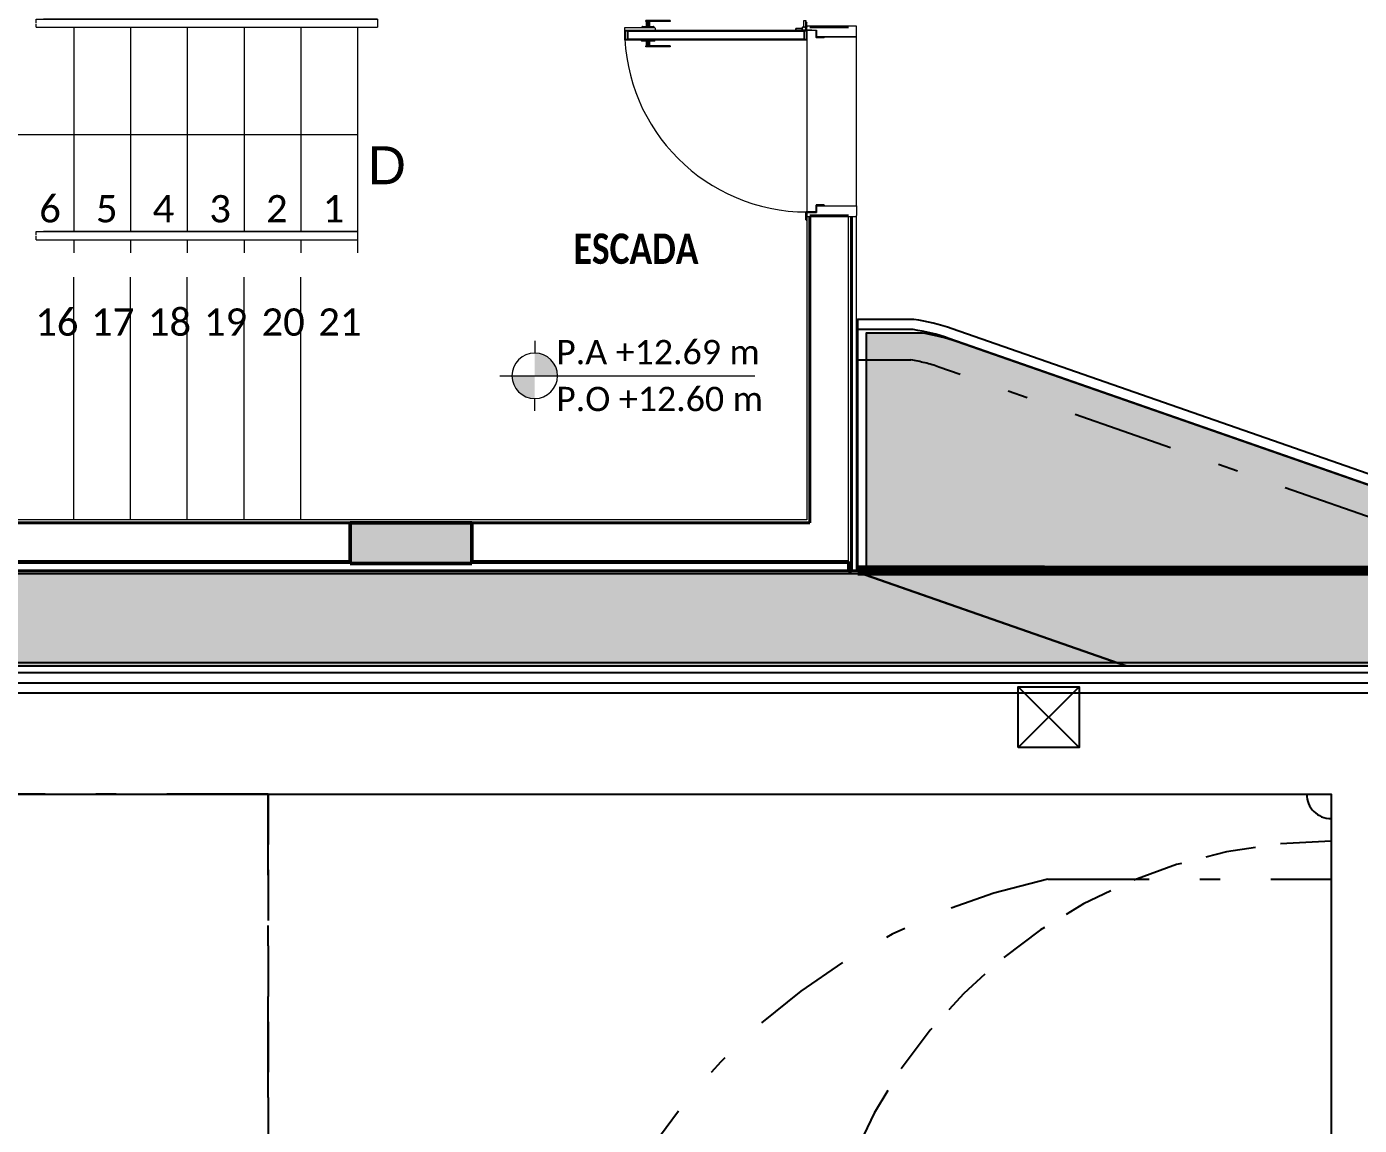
# Model space of a CAD drawing. Extents: x -14.2 to 52.3, y 3.7 to 90.9.
# Drawn here: x 9.29 to 15.87, y 11.84 to 17.27 of the extents above; entities that cross this region are included whole.
import ezdxf

# ---------------------------------------------------------------- set-up
doc = ezdxf.new("R2010")
doc.units = 0
for name, pattern in [('limpo_PINI-PSG-PE-0102-LAZ-R00$0$DAA_Traço Ponto', [10, 5, -2.5, 0, -2.5]), ('limpo_PINI-PSG-PE-0102-LAZ-R00$0$DASHDOT', [1, 0.5, -0.25, 0, -0.25]), ('limpo_PINI-PSG-PE-0102-LAZ-R00$0$HIDDEN', [0.375, 0.25, -0.125]), ('limpo_PINI-PSG-PE-0102-LAZ-R00$0$Projeção', [0.396875, 0.238125, -0.15875])]:
    doc.linetypes.add(name, pattern=pattern)
for name, color, linetype in [('FOR_CONTROL', 2, 'Continuous'), ('limpo_PINI-PSG-PE-0102-LAZ-R00$0$PA_EXTE_1', 1, 'Continuous'), ('limpo_PINI-PSG-PE-0102-LAZ-R00$0$PA_EXTE_2', 2, 'Continuous'), ('limpo_PINI-PSG-PE-0102-LAZ-R00$0$PA_EXTE_3', 3, 'Continuous'), ('limpo_PINI-PSG-PE-0102-LAZ-R00$0$PA_PISO_1', 11, 'Continuous'), ('limpo_PINI-PSG-PE-0102-LAZ-R00$0$PA_PISO_2', 15, 'Continuous'), ('limpo_PINI-PSG-PE-0102-LAZ-R00$0$PA_PROJ_I', 2, 'limpo_PINI-PSG-PE-0102-LAZ-R00$0$DASHDOT'), ('limpo_PINI-PSG-PE-0102-LAZ-R00$0$PA_PROJ_S', 2, 'limpo_PINI-PSG-PE-0102-LAZ-R00$0$HIDDEN'), ('limpo_PINI-PSG-PE-0102-LAZ-R00$0$PA_PROJ_S_AUX', 212, 'limpo_PINI-PSG-PE-0102-LAZ-R00$0$HIDDEN'), ('limpo_PINI-PSG-PE-0102-LAZ-R00$0$QUADROS', 1, 'Continuous'), ('limpo_PINI-PSG-PE-0102-LAZ-R00$0$XR_ARQT', 7, 'Continuous'), ('limpo_PINI-PSG-PE-0102-LAZ-R00$0$XR_ELET', 31, 'Continuous'), ('XR_ARQT', 7, 'Continuous')]:
    doc.layers.add(name, color=color, linetype=linetype)
for name, color, linetype, lineweight in [('limpo_PINI-PSG-PE-0102-LAZ-R00$0$A-AREA-IDEN', 2, 'Continuous', 5), ('limpo_PINI-PSG-PE-0102-LAZ-R00$0$A-DETL', 1, 'Continuous', 5), ('limpo_PINI-PSG-PE-0102-LAZ-R00$0$A-DETL-GENF', 1, 'Continuous', 5), ('limpo_PINI-PSG-PE-0102-LAZ-R00$0$A-DOOR', 31, 'Continuous', 5), ('limpo_PINI-PSG-PE-0102-LAZ-R00$0$A-WALL', 1, 'Continuous', 5), ('limpo_PINI-PSG-PE-0102-LAZ-R00$0$A-WALL-FNSH', 1, 'Continuous', 40), ('limpo_PINI-PSG-PE-0102-LAZ-R00$0$Corrimãos superiores', 7, 'Continuous', 5), ('limpo_PINI-PSG-PE-0102-LAZ-R00$0$G-ANNO-DIMS', 1, 'Continuous', 5), ('limpo_PINI-PSG-PE-0102-LAZ-R00$0$G-ANNO-TEXT', 231, 'Continuous', 5), ('limpo_PINI-PSG-PE-0102-LAZ-R00$0$S-COLS', 52, 'Continuous', 5), ('limpo_PINI-PSG-PE-0102-LAZ-R00$0$S-STRS', 31, 'Continuous', 5), ('limpo_PINI-PSG-PE-0102-LAZ-R00$0$S-STRS-ANNO', 31, 'Continuous', 5), ('limpo_PINI-PSG-PE-0102-LAZ-R00$0$S-STRS-IDEN', 31, 'Continuous', 5)]:
    doc.layers.add(name, color=color, linetype=linetype, lineweight=lineweight)
doc.layers.add('PA_VEGE_AUX2', color=6, linetype='Continuous', plot=False)
doc.layers.add('PA_VEGE_FOR_CLFL', color=7, linetype='Continuous', lineweight=0, true_color=0xb4ae97)
doc.layers.add('PA_VEGE_FOR_DIEN', color=7, linetype='Continuous', lineweight=0, true_color=0xf6e26f)
doc.styles.add('limpo_PINI-PSG-PE-0102-LAZ-R00$0$Arial', font='arial.ttf')
doc.styles.add('limpo_PINI-PSG-PE-0102-LAZ-R00$0$Calibri', font='calibri.ttf', dxfattribs={"height": 0.16})
doc.styles.add('limpo_PINI-PSG-PE-0102-LAZ-R00$0$Calibri_2', font='calibri.ttf', dxfattribs={"height": 0.22})
doc.styles.add('limpo_PINI-PSG-PE-0102-LAZ-R00$0$Calibri_B', font='calibrib.ttf', dxfattribs={"width": 0.8, "height": 150})

# ---------------------------------------------------------------- blocks, each defined once
blk = doc.blocks.new('*U490')
at = {"layer": 'limpo_PINI-PSG-PE-0102-LAZ-R00$0$PA_PROJ_S'}
blk.add_line((0, 7), (0, 3.5467), dxfattribs=at)
blk.add_lwpolyline([(5.25, 7), (5.25, 0), (-5.25, 0), (-5.25, 7), (5.25, 7)], dxfattribs=at)
for centre, radius, start, end in [((5.25, 7), 0.1213, 180, 270), ((5.25, 4.2), 2.5667, 90, 180)]:
    blk.add_arc(centre, radius, start, end, dxfattribs=at)
blk = doc.blocks.new('*U489')
at = {"layer": 'limpo_PINI-PSG-PE-0102-LAZ-R00$0$PA_PISO_2', "linetype": 'limpo_PINI-PSG-PE-0102-LAZ-R00$0$DASHDOT'}
for p, q in [((0, 0), (0, 7)), ((0, 0), (0, 7)), ((3.8513, 6.58), (5.2467, 6.58))]:
    blk.add_line(p, q, dxfattribs=at)
for points in [[(0, 7), (-5.25, 7), (-5.25, 0), (0, 0)], [(0, 7), (5.25, 7), (5.25, 0), (0, 0)]]:
    blk.add_lwpolyline(points, close=True, dxfattribs=at)
blk.add_arc((4.5117, 3.5), 3.15, 102.10047, 257.89953, dxfattribs=at)
blk = doc.blocks.new('limpo_PINI-PSG-PE-0102-LAZ-R00$0$PINI-EST-PE-1101-TQR-R20_rvt-1-5PPE_008_LAZER__P_A_0_09_')
at = {"layer": 'limpo_PINI-PSG-PE-0102-LAZ-R00$0$S-COLS'}
blk.add_hatch(color=8, dxfattribs=at).paths.add_polyline_path([(3085, -9505), (3085, -9305), (2485, -9305), (2485, -9505)])
at = {"layer": 'limpo_PINI-PSG-PE-0102-LAZ-R00$0$S-COLS', "color": 7, "lineweight": 50}
for p, q in [((3085, -9305), (2485, -9305)), ((2485, -9305), (2485, -9505)), ((3085, -9505), (3085, -9305)), ((2485, -9505), (3085, -9505))]:
    blk.add_line(p, q, dxfattribs=at)
blk = doc.blocks.new('limpo_PINI-PSG-PE-0102-LAZ-R00$0$DAA_002_PCF_FER_ABR_1FO - 0_90x2_10m-2120912-5PPE_008_LAZER__P_A_0_09_')
at = {"layer": 'limpo_PINI-PSG-PE-0102-LAZ-R00$0$A-DETL-GENF'}
for p, q in [((448, 1010), (403, 1010)), ((403, 1010), (403, 110)), ((403, 1010), (448, 1010)), ((403, 110), (403, 1010)), ((445, 1007), (406, 1007)), ((406, 1007), (406, 996)), ((406, 996), (445, 996)), ((443, 995), (408, 995)), ((408, 995), (408, 124)), ((443, 124), (443, 995)), ((445, 996), (445, 1007)), ((448, 1010), (448, 860)), ((448, 1010), (463, 1010)), ((448, 1010), (463, 1010)), ((448, 860), (448, 1010)), ((448, 110), (448, 1010)), ((448, 1010), (448, 110)), ((463, 1010), (463, 862.5)), ((463, 1010), (463, 925)), ((398, 927.5), (403, 927.5)), ((398, 927.5), (398, 862.5)), ((398, 902.5), (398, 927.5)), ((403, 923), (398, 923)), ((403, 929.2), (398.7, 929.2)), ((400.5, 930), (403, 930)), ((400.5, 930), (403, 930)), ((403, 930), (403, 860)), ((465.5, 925), (463, 925)), ((463, 925), (465.5, 925)), ((468, 922.4), (468, 867.5)), ((468, 922.4), (468, 902.5)), ((368, 905), (373, 905)), ((368, 785), (368, 905)), ((368, 905), (373, 905)), ((368, 785), (368, 905)), ((368, 904.6), (373, 904.6)), ((368, 903.4), (373, 903.4)), ((368, 900.3), (398, 900.3)), ((368, 900.3), (398, 900.3)), ((368, 895), (403, 895)), ((373, 785), (373, 905)), ((373, 905), (373, 902.5)), ((373, 902.5), (398, 902.5)), ((373, 902.5), (398, 902.5)), ((373, 902.1), (398, 902.1)), ((373, 889.6), (398, 889.6)), ((373, 887.8), (398, 887.8)), ((373, 887.5), (398, 887.5)), ((398, 887.5), (373, 887.5)), ((373, 887.5), (373, 785)), ((403, 914.6), (398, 914.6)), ((398, 862.5), (398, 887.5)), ((403, 875.3), (398, 875.3)), ((403, 867), (398, 867)), ((403, 862.4), (398, 862.5)), ((403, 860.7), (398.7, 860.7)), ((400.6, 860), (403, 860)), ((403, 860), (400.6, 860)), ((460.5, 860), (448, 860)), ((460.5, 860), (448, 860)), ((498, 895), (463, 895)), ((463, 865), (465.5, 865)), ((465.5, 865), (463, 865)), ((463, 865), (463, 862.5)), ((465.5, 864.9), (463, 864.9)), ((493, 902.5), (468, 902.5)), ((468, 902.5), (493, 902.5)), ((493, 902.1), (468, 902.1)), ((498, 900.3), (468, 900.3)), ((498, 900.3), (468, 900.3)), ((493, 889.6), (468, 889.6)), ((493, 887.8), (468, 887.8)), ((493, 887.5), (468, 887.5)), ((468, 887.5), (468, 867.5)), ((493, 887.5), (468, 887.5)), ((493, 785), (493, 905)), ((498, 905), (493, 905)), ((493, 905), (498, 905)), ((493, 902.5), (493, 905)), ((498, 904.6), (493, 904.6)), ((498, 903.4), (493, 903.4)), ((493, 785), (493, 887.5)), ((498, 785), (498, 905)), ((498, 905), (498, 785)), ((368, 795), (373, 795)), ((498, 795), (493, 795)), ((368, 789.6), (373, 789.6)), ((368, 786.5), (373, 786.5)), ((368, 785.3), (373, 785.3)), ((368, 785), (373, 785)), ((373, 785), (368, 785)), ((498, 789.6), (493, 789.6)), ((498, 786.5), (493, 786.5)), ((498, 785.3), (493, 785.3)), ((498, 785), (493, 785)), ((498, 785), (493, 785)), ((448, 125), (448, 165)), ((458, 165), (448, 165)), ((448, 165), (458, 165)), ((448, 124.3), (448, 165)), ((458, 135), (458, 165)), ((458, 165), (458, 135)), ((-488, 113.5), (-488, 110)), ((-488, 110), (-488, 113.5)), ((-488, 110), (-486, 110)), ((-486, 110), (-488, 110)), ((-449.5, 115), (-486.5, 115)), ((-486.5, 115), (-449.5, 115)), ((-486, 113), (-450, 113)), ((-486, 110), (-486, 113)), ((-486, 113), (-486, 110)), ((-450, 113), (-486, 113)), ((-450, 110), (-465, 110)), ((-450, 113), (-450, 63)), ((-450, 63), (-450, 113)), ((-450, 86), (-450, 110)), ((-448, 66.5), (-448, 113.5)), ((-448, 113.5), (-448, 66.5)), ((403, 110), (448, 110)), ((448, 110), (403, 110)), ((445, 123), (406, 123)), ((406, 123), (406, 113)), ((406, 113), (445, 113)), ((408, 124), (443, 124)), ((445, 113), (445, 123)), ((448, 66.5), (448, 113.5)), ((448, 66.5), (448, 113.5)), ((449.5, 115), (486.5, 115)), ((449.5, 115), (486.5, 115)), ((450, 113), (450, 63)), ((486, 113), (450, 113)), ((450, 113), (450, 63)), ((486, 113), (450, 113)), ((450, 110), (465, 110)), ((450, 86), (450, 110)), ((498, 115), (457.3, 115)), ((458.6, 115), (498, 115)), ((468, 125), (498, 125)), ((468, 125), (498, 125)), ((486, 110), (486, 113)), ((486, 110), (486, 113)), ((488, 110), (486, 110)), ((488, 110), (486, 110)), ((488, 113.5), (488, 110)), ((488, 113.5), (488, 110)), ((498, 125), (498, 115)), ((498, 125), (498, 115)), ((-450, 63), (-415, 63)), ((-415, 63), (-450, 63)), ((-450, 63), (-418, 63)), ((-414.5, 65), (-446.5, 65)), ((-446.5, 65), (-414.5, 65)), ((-418, 63), (-418, -135)), ((-418, 63), (-418, -135)), ((-418, 27), (-418, 25)), ((-415, 27), (-418, 27)), ((-418, 27), (-415, 27)), ((-418, 25), (-418, 27)), ((-418, 25), (-414.5, 25)), ((-414.5, 25), (-418, 25)), ((-415, 63), (-415, 27)), ((-415, 27), (-415, 63)), ((-413, 26.5), (-413, 63.5)), ((-413, 63.5), (-413, 26.5)), ((413, 26.5), (413, 63.5)), ((413, 26.5), (413, 63.5)), ((414.5, 65), (446.5, 65)), ((414.5, 65), (446.5, 65)), ((418, 25), (414.5, 25)), ((418, 25), (414.5, 25)), ((415, 63), (415, 27)), ((450, 63), (415, 63)), ((415, 63), (415, 27)), ((450, 63), (415, 63)), ((415, 27), (418, 27)), ((415, 27), (418, 27)), ((418, 63), (418, -135)), ((418, 63), (450, 63)), ((418, -135), (418, 63)), ((418, 27), (418, 25)), ((418, 27), (418, 25)), ((-418, -135), (-465, -135)), ((418, -135), (465, -135))]:
    blk.add_line(p, q, dxfattribs=at)
at = {"layer": 'limpo_PINI-PSG-PE-0102-LAZ-R00$0$A-DETL-GENF', "lineweight": 30}
for p, q in [((-465, -95), (-465, 95)), ((465, -95), (465, 95))]:
    blk.add_line(p, q, dxfattribs=at)
at = {"layer": 'limpo_PINI-PSG-PE-0102-LAZ-R00$0$A-DETL-GENF'}
for radius in [10, 8.5]:
    blk.add_circle((458, 125), radius, dxfattribs=at)
for centre, radius, start, end in [((452, 110), 900, 90, 180), ((400.5, 927.5), 2.5, 90, 179.99862), ((400.5, 927.5), 2.5, 90, 179.99862), ((465.5, 922.5), 2.5, 358.13662, 90), ((465.5, 922.5), 2.5, 358.13662, 90), ((400.5, 862.5), 2.5, 180, 272.02572), ((400.5, 862.5), 2.5, 180, 272.02572), ((460.5, 862.5), 2.5, 270, 359.99862), ((460.5, 862.5), 2.5, 270, 359.99862), ((465.5, 867.5), 2.5, 269.60277, 0), ((465.5, 867.5), 2.5, 269.60277, 0), ((458, 125), 10, 359.99862, 90.00138), ((-486.5, 113.5), 1.5, 90, 180), ((-486.5, 113.5), 1.5, 90, 180), ((-449.5, 113.5), 1.5, 0.00138, 90), ((-449.5, 113.5), 1.5, 0.00138, 90), ((-446.5, 66.5), 1.5, 180, 271.83493), ((-446.5, 66.5), 1.5, 180, 271.83493), ((446.5, 66.5), 1.5, 268.16507, 0), ((446.5, 66.5), 1.5, 268.16507, 0), ((458, 125), 10, 183.74522, 266.25478), ((449.5, 113.5), 1.5, 90, 179.99862), ((449.5, 113.5), 1.5, 90, 179.99862), ((486.5, 113.5), 1.5, 0, 90), ((486.5, 113.5), 1.5, 360, 90), ((-414.5, 63.5), 1.5, 0.00138, 90), ((-414.5, 63.5), 1.5, 0.00138, 90), ((-414.5, 26.5), 1.5, 270.00138, 0), ((-414.5, 26.5), 1.5, 270.00138, 0), ((414.5, 63.5), 1.5, 90, 179.99862), ((414.5, 63.5), 1.5, 90, 179.99862), ((414.5, 26.5), 1.5, 180, 269.99862), ((414.5, 26.5), 1.5, 180, 269.99862)]:
    blk.add_arc(centre, radius, start, end, dxfattribs=at)
at = {"layer": 'limpo_PINI-PSG-PE-0102-LAZ-R00$0$A-DOOR'}
for p, q in [((-465, 110), (-470, 110)), ((-470, 110), (-470, -135)), ((-465, -95), (-465, 95)), ((403, 110), (-448, 110)), ((470, 110), (465, 110)), ((470, -135), (470, 110)), ((-470, -135), (-465, -135)), ((-418, -135), (418, -135)), ((465, -135), (470, -135))]:
    blk.add_line(p, q, dxfattribs=at)
blk = doc.blocks.new('limpo_PINI-PSG-PE-0102-LAZ-R00$0$Tipo de corrimão superior - Corrimão superior_Interno_-4663657-5PPE_008_LAZER__P_A_0_09_')
at = {"layer": 'limpo_PINI-PSG-PE-0102-LAZ-R00$0$Corrimãos superiores', "color": 50}
for p, q in [((2520, -7865.4), (970.3, -7865.4)), ((970.3, -7905.4), (2520, -7905.4))]:
    blk.add_line(p, q, dxfattribs=at)
at = {"layer": 'limpo_PINI-PSG-PE-0102-LAZ-R00$0$Corrimãos superiores', "color": 50, "flags": 128}
blk.add_lwpolyline([(2520, -7883.4), (2520, -7885.4), (2520, -7887.4)], dxfattribs=at)
blk = doc.blocks.new('limpo_PINI-PSG-PE-0102-LAZ-R00$0$Tipo de corrimão superior - Corrimão superior_Interno_-V8-5PPE_008_LAZER__P_A_0_09_')
at = {"layer": 'limpo_PINI-PSG-PE-0102-LAZ-R00$0$Corrimãos superiores', "color": 50}
for p, q in [((933.3, -7865.4), (2520, -7865.4)), ((933.8, -7883.3), (933.8, -7865.4)), ((933.8, -7905.4), (933.8, -7888.6)), ((2520, -7865.4), (2520, -7905.4)), ((933.3, -7905.4), (2520, -7905.4))]:
    blk.add_line(p, q, dxfattribs=at)
blk = doc.blocks.new('limpo_PINI-PSG-PE-0102-LAZ-R00$0$Tipo de corrimão superior - Corrimão superior_Interno_-4663671-5PPE_008_LAZER__P_A_0_09_')
at = {"layer": 'limpo_PINI-PSG-PE-0102-LAZ-R00$0$Corrimãos superiores', "color": 50}
for p, q in [((2518.5, -6815.4), (970.3, -6815.4)), ((2620, -6815.4), (2534.7, -6815.4)), ((2620, -6833.1), (2620, -6837.7)), ((970.3, -6855.4), (2518.5, -6855.4)), ((2534.7, -6855.4), (2620, -6855.4))]:
    blk.add_line(p, q, dxfattribs=at)
at = {"layer": 'limpo_PINI-PSG-PE-0102-LAZ-R00$0$Corrimãos superiores', "color": 50, "flags": 128}
for points in [[(2534.7, -6815.4), (2533.5, -6815.4), (2532.3, -6815.4), (2531.1, -6815.4), (2529.9, -6815.4), (2528.7, -6815.4), (2527.6, -6815.4), (2526.4, -6815.4), (2525.2, -6815.4), (2524.1, -6815.4), (2523, -6815.4), (2521.9, -6815.4), (2520.8, -6815.4), (2519.8, -6815.4), (2518.7, -6815.4), (2518.5, -6815.4)], [(2518.5, -6855.4), (2519.5, -6855.4), (2520.5, -6855.4), (2521.6, -6855.4), (2522.7, -6855.4), (2523.8, -6855.4), (2524.9, -6855.4), (2526.1, -6855.4), (2527.2, -6855.4), (2528.4, -6855.4), (2529.6, -6855.4), (2530.8, -6855.4), (2531.9, -6855.4), (2533.1, -6855.4), (2534.3, -6855.4), (2534.7, -6855.4)]]:
    blk.add_lwpolyline(points, dxfattribs=at)
blk = doc.blocks.new('limpo_PINI-PSG-PE-0102-LAZ-R00$0$Tipo de corrimão superior - Corrimão superior_Interno_-V9-5PPE_008_LAZER__P_A_0_09_')
at = {"layer": 'limpo_PINI-PSG-PE-0102-LAZ-R00$0$Corrimãos superiores', "color": 50}
for p, q in [((933.3, -6815.4), (2507.6, -6815.4)), ((933.8, -6833.3), (933.8, -6815.4)), ((933.8, -6855.4), (933.8, -6838.6)), ((2507.6, -6815.4), (2534.7, -6815.4)), ((2534.7, -6815.4), (2620, -6815.4)), ((2620, -6815.4), (2620, -6855.4)), ((933.3, -6855.4), (2507.6, -6855.4)), ((2507.6, -6855.4), (2534.7, -6855.4)), ((2534.7, -6855.4), (2620, -6855.4))]:
    blk.add_line(p, q, dxfattribs=at)
blk = doc.blocks.new('limpo_PINI-PSG-PE-0102-LAZ-R00$0$Elevações de ponto - M_Cota de elevação - Alvo preenchido-23738-5PPE_008_LAZER__P_A_0_09_')
at = {"layer": 'limpo_PINI-PSG-PE-0102-LAZ-R00$0$G-ANNO-DIMS'}
h = blk.add_hatch(color=256, dxfattribs=at)
edge = h.paths.add_edge_path()
edge.add_line((0, 0), (-1.5, 0))
edge.add_arc((0, 0), 1.5, 90, 180, ccw=False)
edge.add_line((0, 1.5), (0, 0))
h = blk.add_hatch(color=256, dxfattribs=at)
edge = h.paths.add_edge_path()
edge.add_line((0, 0), (1.5, 0))
edge.add_arc((0, 0), 1.5, 270, 360, ccw=False)
edge.add_line((0, -1.5), (0, 0))
for p, q in [((0, 2.3), (0, 1.5)), ((-2.3, 0), (14.5, 0)), ((0, -2.3), (0, -1.5))]:
    blk.add_line(p, q, dxfattribs=at)
blk.add_circle((0, 0), 1.5, dxfattribs=at)
blk = doc.blocks.new('limpo_PINI-PSG-PE-0102-LAZ-R00$0$A$C745163c0')
at = {"layer": 'limpo_PINI-PSG-PE-0102-LAZ-R00$0$A-DETL', "color": 1, "linetype": 'limpo_PINI-PSG-PE-0102-LAZ-R00$0$DAA_Traço Ponto'}
for p, q in [((-6830, -7030), (-715.1, -7030)), ((-715.1, -7030), (7515.6, -7030))]:
    blk.add_line(p, q, dxfattribs=at)
at = {"layer": 'limpo_PINI-PSG-PE-0102-LAZ-R00$0$A-WALL', "color": 170, "lineweight": 40}
for p, q in [((-925.1, -5275.4), (-925.1, -6790)), ((-720.1, -7030), (-720.1, -5275.4)), ((-3195, -6790), (-6230, -6790)), ((-3195, -6980), (-3195, -6790)), ((-2595, -6790), (-2595, -6980)), ((-925.1, -6790), (-2595, -6790)), ((-6230, -6980), (-3195, -6980)), ((-2595, -6980), (-735.1, -6980)), ((-735.1, -7030), (-735.1, -6980)), ((-735.1, -7030), (-720.1, -7030))]:
    blk.add_line(p, q, dxfattribs=at)
at = {"layer": 'limpo_PINI-PSG-PE-0102-LAZ-R00$0$A-WALL', "color": 50}
blk.add_line((-735.1, -6980), (-735.1, -5275.4), dxfattribs=at)
at = {"layer": 'limpo_PINI-PSG-PE-0102-LAZ-R00$0$A-WALL-FNSH', "lineweight": 5}
for p, q in [((-940.1, -5275.4), (-940.1, -5291.4)), ((-940.1, -5293.4), (-940.1, -6775)), ((-695.1, -7030), (-695.1, -5275.4)), ((-940.1, -6775), (-6835.6, -6775)), ((-3195, -6790), (-2595, -6790)), ((-735.1, -6990), (-6830, -6990)), ((-6830, -7030), (-735.1, -7030)), ((-720.1, -7030), (-695.1, -7030))]:
    blk.add_line(p, q, dxfattribs=at)
at = {"layer": 'limpo_PINI-PSG-PE-0102-LAZ-R00$0$S-STRS', "linetype": 'limpo_PINI-PSG-PE-0102-LAZ-R00$0$Projeção'}
for p, q in [((-4560, -4340.4), (-4560, -5350.4)), ((-4280, -4340.4), (-4280, -5350.4)), ((-4000, -4340.4), (-4000, -5350.4)), ((-3720, -4340.4), (-3720, -5350.4)), ((-3440, -4340.4), (-3440, -5350.4)), ((-4560, -5390.4), (-4560, -5455.4)), ((-4280, -5390.4), (-4280, -5455.4)), ((-4000, -5390.4), (-4000, -5455.4)), ((-3720, -5390.4), (-3720, -5455.4)), ((-3440, -5390.4), (-3440, -5455.4)), ((-4560, -6775), (-4560, -5575.4)), ((-4280, -6775), (-4280, -5575.4)), ((-4000, -6775), (-4000, -5575.4)), ((-3720, -6775), (-3720, -5575.4)), ((-3440, -6775), (-3440, -5575.4))]:
    blk.add_line(p, q, dxfattribs=at)
at = {"layer": 'limpo_PINI-PSG-PE-0102-LAZ-R00$0$S-STRS'}
for p, q in [((-4560, -4340.4), (-4560, -5350.4)), ((-4280, -4340.4), (-4280, -5350.4)), ((-4000, -4340.4), (-4000, -5350.4)), ((-3720, -4340.4), (-3720, -5350.4)), ((-3440, -4340.4), (-3440, -5350.4)), ((-3160, -4340.3), (-3160, -5350.4)), ((-4560, -5390.4), (-4560, -5455.4)), ((-4280, -5390.4), (-4280, -5455.4)), ((-4000, -5390.4), (-4000, -5455.4)), ((-3720, -5390.4), (-3720, -5455.4)), ((-3440, -5390.4), (-3440, -5455.4)), ((-3160, -5390.4), (-3160, -5455.4)), ((-4560, -6775), (-4560, -5575.4)), ((-4280, -6775), (-4280, -5575.4)), ((-4000, -6775), (-4000, -5575.4)), ((-3720, -6775), (-3720, -5575.4)), ((-3440, -6775), (-3440, -5575.4))]:
    blk.add_line(p, q, dxfattribs=at)
at = {"layer": 'limpo_PINI-PSG-PE-0102-LAZ-R00$0$S-STRS-ANNO'}
for p, q in [((-4840, -4870.4), (-4560, -4870.4)), ((-4560, -4870.4), (-4280, -4870.4)), ((-4280, -4870.4), (-4000, -4870.4)), ((-4000, -4870.4), (-3720, -4870.4)), ((-3720, -4870.4), (-3440, -4870.4)), ((-3440, -4870.4), (-3160, -4870.4))]:
    blk.add_line(p, q, dxfattribs=at)
at = {"lineweight": 5}
blk.add_blockref('limpo_PINI-PSG-PE-0102-LAZ-R00$0$PINI-EST-PE-1101-TQR-R20_rvt-1-5PPE_008_LAZER__P_A_0_09_', (-5680, 2515), dxfattribs=at)
at = {"layer": 'limpo_PINI-PSG-PE-0102-LAZ-R00$0$A-DOOR', "rotation": 90}
blk.add_blockref('limpo_PINI-PSG-PE-0102-LAZ-R00$0$DAA_002_PCF_FER_ABR_1FO - 0_90x2_10m-2120912-5PPE_008_LAZER__P_A_0_09_', (-830.1, -4805.4), dxfattribs=at)
at = {"layer": 'limpo_PINI-PSG-PE-0102-LAZ-R00$0$Corrimãos superiores', "color": 50}
for name in ['limpo_PINI-PSG-PE-0102-LAZ-R00$0$Tipo de corrimão superior - Corrimão superior_Interno_-V9-5PPE_008_LAZER__P_A_0_09_', 'limpo_PINI-PSG-PE-0102-LAZ-R00$0$Tipo de corrimão superior - Corrimão superior_Interno_-4663671-5PPE_008_LAZER__P_A_0_09_', 'limpo_PINI-PSG-PE-0102-LAZ-R00$0$Tipo de corrimão superior - Corrimão superior_Interno_-V8-5PPE_008_LAZER__P_A_0_09_', 'limpo_PINI-PSG-PE-0102-LAZ-R00$0$Tipo de corrimão superior - Corrimão superior_Interno_-4663657-5PPE_008_LAZER__P_A_0_09_']:
    blk.add_blockref(name, (-5680, 2515), dxfattribs=at)
at = {"layer": 'limpo_PINI-PSG-PE-0102-LAZ-R00$0$G-ANNO-DIMS', "extrusion": (0, 0, -1), "xscale": 74.99999999999996, "yscale": 74.99999999999996, "zscale": 74.99999999999996, "rotation": 180}
blk.add_blockref('limpo_PINI-PSG-PE-0102-LAZ-R00$0$Elevações de ponto - M_Cota de elevação - Alvo preenchido-23738-5PPE_008_LAZER__P_A_0_09_', (2284.2, -6062.9), dxfattribs=at)
at = {"layer": 'limpo_PINI-PSG-PE-0102-LAZ-R00$0$A-AREA-IDEN', "insert": (-2092.2, -5360), "char_height": 150, "width": 764.81, "attachment_point": 1, "style": 'limpo_PINI-PSG-PE-0102-LAZ-R00$0$Calibri_B'}
blk.add_mtext('ESCADA', dxfattribs=at)
at = {"layer": 'limpo_PINI-PSG-PE-0102-LAZ-R00$0$G-ANNO-DIMS', "insert": (-2178.6, -5885.9), "char_height": 120, "width": 1240.975, "attachment_point": 1, "line_spacing_factor": 1.158048, "style": 'limpo_PINI-PSG-PE-0102-LAZ-R00$0$Calibri_2'}
blk.add_mtext('P.A +12.69 m\\PP.O +12.60 m', dxfattribs=at)
at = {"layer": 'limpo_PINI-PSG-PE-0102-LAZ-R00$0$G-ANNO-TEXT', "color": 7, "char_height": 135, "attachment_point": 1, "style": 'limpo_PINI-PSG-PE-0102-LAZ-R00$0$Calibri'}
for s, insert, width in [('6', (-4731.2, -5170.1), 105.823), ('5', (-4451.2, -5170.1), 105.823), ('4', (-4171.2, -5170.1), 105.823), ('3', (-3891.2, -5170.1), 105.823), ('2', (-3611.2, -5170.1), 105.823), ('1', (-3331.2, -5170.1), 105.823), ('16', (-4751, -5730.1), 211.645), ('18', (-4194.8, -5730.1), 211.645), ('17', (-4475, -5730.1), 211.645), ('19', (-3918, -5730.1), 211.645), ('20', (-3633.3, -5730.1), 211.645), ('21', (-3353.3, -5730.1), 211.645)]:
    blk.add_mtext(s, dxfattribs=dict(at, insert=insert, width=width))
at = {"layer": 'limpo_PINI-PSG-PE-0102-LAZ-R00$0$S-STRS-IDEN', "insert": (-3108.7, -4929.1), "char_height": 187.5, "width": 226.027, "attachment_point": 1, "line_spacing_factor": 0.941778, "style": 'limpo_PINI-PSG-PE-0102-LAZ-R00$0$Arial', "bg_fill": 3, "box_fill_scale": 1.25, "bg_fill_color": 256, "bg_fill_true_color": 13158600, "bg_fill_transparency": 0}
blk.add_mtext('D', dxfattribs=at)
blk = doc.blocks.new('*U465', base_point=(68.129, -63.0771))
for p, q in [((68.279, -62.9271), (67.979, -63.2271)), ((67.979, -62.9271), (68.279, -63.2271))]:
    blk.add_line(p, q)
blk.add_lwpolyline([(67.979, -63.2271), (67.979, -62.9271), (68.279, -62.9271), (68.279, -63.2271)], close=True)
blk = doc.blocks.new('limpo_PINI-PSG-PE-0102-LAZ-R00$0$A$Cf52f6f8c')
at = {"layer": 'limpo_PINI-PSG-PE-0102-LAZ-R00$0$QUADROS'}
blk.add_blockref('*U465', (2.2537, -7.75), dxfattribs=at)
blk = doc.blocks.new('limpo_PINI-PSG-PE-0102-LAZ-R00')
at = {"layer": 'limpo_PINI-PSG-PE-0102-LAZ-R00$0$XR_ARQT', "xscale": 0.001000000000038553, "yscale": 0.001000000000038553, "zscale": 0.001000000000038553}
blk.add_blockref('limpo_PINI-PSG-PE-0102-LAZ-R00$0$A$C745163c0', (14.124, 21.592), dxfattribs=at)
at = {"layer": 'limpo_PINI-PSG-PE-0102-LAZ-R00$0$PA_EXTE_1'}
for points in [[(4.6728, 14.0623), (16.3728, 14.0623), (16.3728, 5.8623), (3.7255, 5.8623)], [(4.7228, 14.0123), (16.3228, 14.0123), (16.3228, 5.9123), (3.7755, 5.9123)]]:
    blk.add_lwpolyline(points, close=True, dxfattribs=at)
at = {"layer": 'limpo_PINI-PSG-PE-0102-LAZ-R00$0$PA_EXTE_3'}
blk.add_lwpolyline([(21.8542, 11.8212, 0.44409), (21.2774, 13.1882), (13.9011, 15.7612, 0.048648), (13.7125, 15.807), (13.4339, 15.807), (13.4339, 14.5672), (7.245, 14.5672, -0.354267), (6.0042, 15.6516), (5.5091, 20.0921), (4.7507, 14.1123), (5.4608, 14.1125), (16.4228, 14.1125), (16.4228, 13.2671), (19.2798, 12.0634, -0.38665), (19.8458, 10.8428), (18.9504, 8.5571), (19.6978, 8.5571, 0.291473), (20.6041, 9.1344)], format="xyb", close=True, dxfattribs=at)
blk.add_lwpolyline([(16.4228, 13.3214), (19.2992, 12.1095, -0.387133), (19.893, 10.8261), (19.0236, 8.6071), (19.6978, 8.6071, 0.291473), (20.5588, 9.1556), (21.8089, 11.8423, 0.444098), (21.2609, 13.141), (13.8847, 15.714, 0.047728), (13.7089, 15.757), (13.4339, 15.757)], format="xyb", dxfattribs=at)
for points in [[(16.4228, 7.0569), (16.4228, 5.7623), (3.6755, 5.7623), (4.6228, 14.1123), (16.4228, 14.1123), (16.4228, 5.7623)], [(16.2728, 7.0569), (16.2728, 5.9623), (3.8675, 5.9623), (4.7728, 13.9623), (16.2728, 13.9623), (16.2728, 8.5569)]]:
    blk.add_lwpolyline(points, dxfattribs=at)
at = {"layer": 'limpo_PINI-PSG-PE-0102-LAZ-R00$0$PA_PISO_1', "color": 251}
blk.add_lwpolyline([(15.7728, 6.4623), (5.2728, 6.4623), (5.2728, 13.4623), (15.7728, 13.4623)], close=True, dxfattribs=at)
at = {"layer": 'limpo_PINI-PSG-PE-0102-LAZ-R00$0$PA_PROJ_I'}
for p, q in [((13.6976, 15.607), (13.4339, 15.607)), ((21.2115, 12.9994), (13.8353, 15.5724))]:
    blk.add_line(p, q, dxfattribs=at)
blk.add_arc((13.5718, 14.817), 0.8, 70.77001, 80.95392, dxfattribs=at)
at = {"layer": 'limpo_PINI-PSG-PE-0102-LAZ-R00$0$PA_PROJ_S_AUX'}
blk.add_lwpolyline([(13.4339, 14.5672, 0.05, 0.05, 0), (21.6408, 14.562, 0.05, 0.05, -0.549162), (23.414, 11.7696, 0.05, 0.05, 0), (21.8955, 8.5327, 0.05, 0.05, 0.549369), (22.9095, 6.937, 0.05, 0.05, 0), (40.1376, 6.937, 0.05, 0.05, 0.372795), (41.6816, 8.274, 0.05, 0.05, 0), (43.4609, 19.7869, 0.05, 0.05, 0), (45.7356, 25.1364, 0.05, 0.05, 0.034181), (46.3603, 27.2114, 0.05, 0.05, 0.368315), (45.1626, 29.4847, 0.05, 0.05, 0.076494), (21.8264, 33.4515, 0.05, 0.05, 0.105248), (19.4187, 32.939, 0.05, 0.05, 0), (10.8328, 28.7025, 0.05, 0.05, 0.246748), (10.329, 27.7438, 0.05, 0.05, 0), (10.329, 27.565, 0, 0, 0)], format="xyseb", dxfattribs=at)
at = {"layer": 'limpo_PINI-PSG-PE-0102-LAZ-R00$0$PA_EXTE_2'}
blk.add_blockref('*U489', (10.5228, 6.4623), dxfattribs=at)
at = {"layer": 'limpo_PINI-PSG-PE-0102-LAZ-R00$0$PA_PISO_2'}
blk.add_blockref('*U490', (10.5228, 6.4623), dxfattribs=at)
at = {"layer": 'limpo_PINI-PSG-PE-0102-LAZ-R00$0$XR_ELET'}
blk.add_blockref('limpo_PINI-PSG-PE-0102-LAZ-R00$0$A$Cf52f6f8c', (12.124, 21.592), dxfattribs=at)

msp = doc.modelspace()

# ---------------------------------------------------------------- hatches: boundary and pattern name
at = {"layer": 'PA_VEGE_FOR_CLFL'}
h = msp.add_hatch(color=256, dxfattribs=at)
h.dxf.hatch_style = 1
edge = h.paths.add_edge_path()
edge.add_arc((13.5532, 14.7543), 1.0153, 70.77001, 80.97406)
edge.add_line((13.7125, 15.757), (13.4339, 15.757))
edge.add_line((13.4339, 15.757), (13.4339, 14.5603))
edge.add_line((13.4339, 14.5603), (14.7176, 14.1125))
edge.add_line((14.7176, 14.1125), (16.4228, 14.1125))
edge.add_line((16.4228, 14.1125), (16.4228, 13.3214))
edge.add_line((16.4228, 13.3214), (16.8949, 13.1224))
edge.add_arc((16.9054, 13.8895), 0.7672, 269.21652, 412.3235)
edge.add_line((17.3743, 14.4967), (13.8876, 15.713))
at = {"layer": 'PA_VEGE_FOR_DIEN'}
h = msp.add_hatch(color=256, dxfattribs=at)
h.dxf.hatch_style = 1
h.paths.add_polyline_path([(13.4339, 14.5603), (13.4339, 14.5672), (7.245, 14.5672), (4.8084, 14.5672), (4.7507, 14.1123), (5.4608, 14.1125), (14.7176, 14.1125)])

# ---------------------------------------------------------------- linework, layer by layer
at = {"layer": 'FOR_CONTROL'}
msp.add_lwpolyline([(13.8876, 15.713, 0.044553), (13.7125, 15.757), (13.4339, 15.757), (13.4339, 14.5603), (14.7176, 14.1125), (16.4228, 14.1125), (16.4228, 13.3214), (16.8949, 13.1224, 0.720606), (17.3743, 14.4967)], format="xyb", close=True, dxfattribs=at)
msp.add_lwpolyline([(13.8876, 15.713, 0.044553), (13.7125, 15.757), (13.4339, 15.757), (13.4339, 14.5603), (14.7176, 14.1125), (16.4228, 14.1125), (16.4228, 13.3214), (16.8949, 13.1224, 0.720606), (17.3743, 14.4967)], format="xyb", close=True, dxfattribs=at)
msp.add_lwpolyline([(13.4339, 14.5603), (13.4339, 14.5672), (7.245, 14.5672), (4.8084, 14.5672), (4.7507, 14.1123), (5.4608, 14.1125), (14.7176, 14.1125)], close=True, dxfattribs=at)
msp.add_lwpolyline([(13.4339, 14.5603), (13.4339, 14.5672), (7.245, 14.5672), (4.8084, 14.5672), (4.7507, 14.1123), (5.4608, 14.1125), (14.7176, 14.1125)], close=True, dxfattribs=at)
at = {"layer": 'PA_VEGE_AUX2'}
msp.add_lwpolyline([(21.8089, 11.8423, 0.444098), (21.2609, 13.141), (13.8847, 15.714, 0.043784), (13.7125, 15.757), (13.4339, 15.757), (13.4339, 14.5672), (7.245, 14.5672, -0.354267), (6.0042, 15.6516), (5.5091, 20.0921), (4.7507, 14.1123), (5.4608, 14.1125), (16.4228, 14.1125), (16.4228, 13.3214), (19.2992, 12.1095, -0.387133), (19.893, 10.8261), (19.0236, 8.6071), (19.7049, 8.6071, 0.289451), (20.5588, 9.1556)], format="xyb", close=True, dxfattribs=at)
msp.add_lwpolyline([(13.4289, 14.562), (14.7176, 14.1125)], dxfattribs=at)

# ---------------------------------------------------------------- next in the draw order: block references
at = {"layer": 'XR_ARQT'}
msp.add_blockref('limpo_PINI-PSG-PE-0102-LAZ-R00', (-0.0418, 0.017), dxfattribs=at)

doc.saveas('drawing.dxf')
